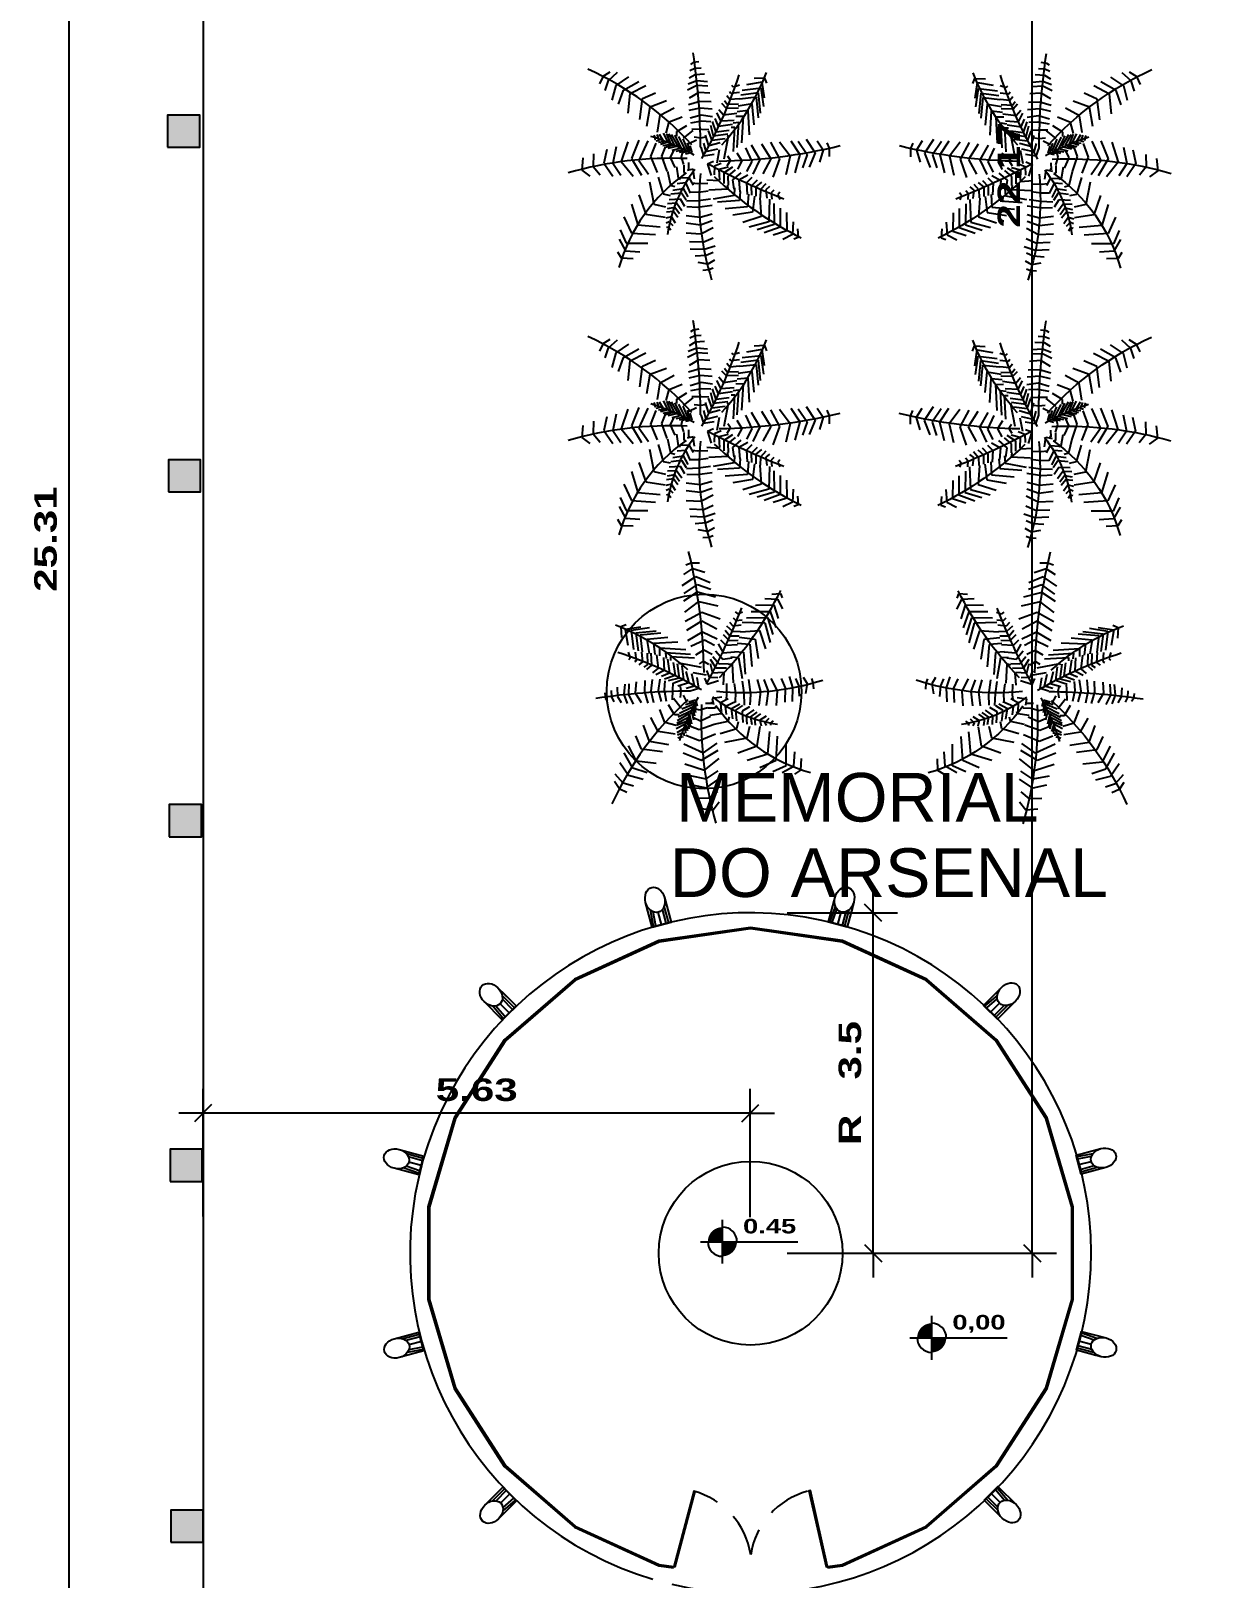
# Model space of a CAD drawing. Extents: x 346 to 515, y 162 to 297.
# Drawn here: x 426.82 to 439.1, y 244.94 to 260.85 of the extents above; entities that cross this region are included whole.
import ezdxf

# ---------------------------------------------------------------- set-up
doc = ezdxf.new("R2010")
doc.units = 0
doc.header["$LTSCALE"] = 35
doc.linetypes.add('HIDDEN', pattern=[0.375, 0.25, -0.125])
doc.layers.get('0').update_dxf_attribs({"linetype": 'CONTINUOUS'})
doc.layers.get('DEFPOINTS').update_dxf_attribs({"color": 2, "linetype": 'CONTINUOUS'})
for name, color, linetype in [('COTA', 13, 'CONTINUOUS'), ('COTAS_125', 13, 'CONTINUOUS'), ('COTAS_250', 13, 'CONTINUOUS'), ('LINVISTA', 13, 'CONTINUOUS'), ('NOVA-LINHA-PISO', 13, 'CONTINUOUS'), ('NOVO-PILARES', 1, 'CONTINUOUS'), ('PAREDE', 6, 'CONTINUOUS'), ('PILARES', 1, 'CONTINUOUS'), ('TEXTO', 2, 'CONTINUOUS'), ('VEGET', 96, 'CONTINUOUS')]:
    doc.layers.add(name, color=color, linetype=linetype)
doc.styles.add('ARIAL', font='arial.ttf')
doc.styles.add('REGUA60', font='cityb___.ttf', dxfattribs={"width": 1.4})
doc.dimstyles.get("Standard").update_dxf_attribs({"dimtxt": 0.18, "dimasz": 0.18, "dimexe": 0.18, "dimexo": 0.0625, "dimgap": 0.09, "dimtad": 0, "dimtih": 1, "dimtoh": 1, "dimdec": 4, "dimzin": 0, "dimdsep": 46, "dimtxsty": 'Standard', "dimcen": 0.09, "dimadec": 0, "dimazin": 0, "dimtfac": 1, "dimtdec": 4, "dimtofl": 0, "dimtmove": 0, "dimatfit": 3, "dimfxl": 1, "dimtolj": 1, "dimtzin": 0, "dimarcsym": 0})

# ---------------------------------------------------------------- blocks, each defined once
blk = doc.blocks.new('NIVELPB')
at = {"linetype": 'ByBlock'}
for p, q in [((0, -2.25), (0, 2.25)), ((-2.25, 0), (7.75, 0))]:
    blk.add_line(p, q, dxfattribs=at)
at = {"linetype": 'ByBlock', "const_width": 1.5}
for points in [[(-0.75, 0, -0.414214), (0, 0.75, -0.618034)], [(0, -0.75, 0.414214), (0.75, 0, 0.618034)]]:
    blk.add_lwpolyline(points, format="xyb", dxfattribs=at)
at = {"linetype": 'ByBlock'}
for start, end in [(180, 270), (0, 90)]:
    blk.add_arc((0, 0), 1.5, start, end, dxfattribs=at)
at = {"color": 0, "linetype": 'ByBlock', "style": 'REGUA60', "width": 1.4}
blk.add_attdef('COTAPISO', (2.12, 0.85), '', height=1.5, dxfattribs=at)
blk = doc.blocks.new('COTATR')
at = {"color": 6}
blk.add_line((-71, -71), (71, 71), dxfattribs=at)
at = {"color": 0, "linetype": 'ByBlock'}
blk.add_line((0, 0), (200, 0), dxfattribs=at)
blk = doc.blocks.new('*D100')
at = {"color": 0, "linetype": 'ByBlock'}
for p, q in [((428.212, 268.283), (426.959, 268.283)), ((427.209, 268.282), (427.209, 242.97)), ((428.212, 242.968), (426.959, 242.968))]:
    blk.add_line(p, q, dxfattribs=at)
at = {"layer": 'DEFPOINTS', "color": 0, "linetype": 'ByBlock'}
for p in [(428.587, 268.283), (427.209, 242.968), (428.587, 242.968)]:
    blk.add_point(p, dxfattribs=at)
at = {"color": 0, "linetype": 'ByBlock', "xscale": 0.00125, "yscale": 0.00125, "zscale": 0.00125}
for p, rotation in [((427.209, 268.283), 90), ((427.209, 242.968), 270)]:
    blk.add_blockref('COTATR', p, dxfattribs=dict(at, rotation=rotation))
at = {"color": 2, "linetype": 'ByBlock', "insert": (426.97, 255.626), "char_height": 0.2313, "attachment_point": 5, "rotation": 90, "style": 'REGUA60'}
blk.add_mtext('\\A1;25.31', dxfattribs=at)
blk = doc.blocks.new('*D118')
at = {"color": 0, "linetype": 'ByBlock'}
for p, q in [((428.587, 248.66), (428.587, 249.973)), ((434.212, 248.654), (434.212, 249.973)), ((434.211, 249.723), (428.588, 249.723))]:
    blk.add_line(p, q, dxfattribs=at)
at = {"layer": 'DEFPOINTS', "color": 0, "linetype": 'ByBlock'}
for p in [(428.587, 249.723), (428.587, 248.285), (434.212, 248.279)]:
    blk.add_point(p, dxfattribs=at)
at = {"color": 0, "linetype": 'ByBlock', "xscale": 0.00125, "yscale": 0.00125, "zscale": 0.00125, "rotation": 180}
blk.add_blockref('COTATR', (428.587, 249.723), dxfattribs=at)
at = {"color": 0, "linetype": 'ByBlock', "xscale": 0.00125, "yscale": 0.00125, "zscale": 0.00125}
blk.add_blockref('COTATR', (434.212, 249.723), dxfattribs=at)
at = {"color": 2, "linetype": 'ByBlock', "insert": (431.4, 249.962), "char_height": 0.2313, "attachment_point": 5, "style": 'REGUA60'}
blk.add_mtext('\\A1;5.63', dxfattribs=at)
blk = doc.blocks.new('*D117')
at = {"color": 0, "linetype": 'ByBlock'}
for p, q in [((436.962, 251.783), (438.097, 251.783)), ((437.847, 248.284), (437.847, 251.782)), ((436.962, 248.283), (438.097, 248.283))]:
    blk.add_line(p, q, dxfattribs=at)
at = {"layer": 'DEFPOINTS', "color": 0, "linetype": 'ByBlock'}
for p in [(436.587, 251.783), (437.847, 251.783), (436.587, 248.283)]:
    blk.add_point(p, dxfattribs=at)
at = {"color": 0, "linetype": 'ByBlock', "xscale": 0.00125, "yscale": 0.00125, "zscale": 0.00125}
for p, rotation in [((437.847, 251.783), 90), ((437.847, 248.283), 270)]:
    blk.add_blockref('COTATR', p, dxfattribs=dict(at, rotation=rotation))
at = {"color": 2, "linetype": 'ByBlock', "insert": (437.609, 250.033), "char_height": 0.23125, "attachment_point": 5, "rotation": 90, "style": 'REGUA60'}
blk.add_mtext('\\A1;R   3.5', dxfattribs=at)
blk = doc.blocks.new('*D119')
at = {"color": 0, "linetype": 'ByBlock'}
for p, q in [((433.834, 270.457), (436.602, 270.457)), ((436.352, 248.284), (436.352, 270.456)), ((433.834, 248.283), (436.602, 248.283))]:
    blk.add_line(p, q, dxfattribs=at)
at = {"layer": 'DEFPOINTS', "color": 0, "linetype": 'ByBlock'}
for p in [(433.459, 270.457), (436.352, 270.457), (433.459, 248.283)]:
    blk.add_point(p, dxfattribs=at)
at = {"color": 0, "linetype": 'ByBlock', "xscale": 0.00125, "yscale": 0.00125, "zscale": 0.00125}
for p, rotation in [((436.352, 270.457), 90), ((436.352, 248.283), 270)]:
    blk.add_blockref('COTATR', p, dxfattribs=dict(at, rotation=rotation))
at = {"color": 2, "linetype": 'ByBlock', "insert": (436.113, 259.37), "char_height": 0.2313, "attachment_point": 5, "rotation": 90, "style": 'REGUA60'}
blk.add_mtext('\\A1;22.17', dxfattribs=at)
blk = doc.blocks.new('VGPAL__2')
at = {"color": 0}
for p, q in [((-22.1, 198.6), (-13.4, 201.9)), ((-13.4, 201.9), (-0.7, 201.9)), ((-27.7, 166.1), (-6.3, 180.3)), ((-25.3, 183.6), (-11, 192.8)), ((-11, 192.8), (8, 186.9)), ((-6.3, 180.3), (16, 171.1)), ((-25.3, 142), (-3.9, 156.1)), ((-24.5, 153.6), (-3.9, 167.8)), ((-3.9, 167.8), (16.9, 160.7)), ((-3.9, 156.1), (24.7, 148.6)), ((101.4, 145.9), (121.5, 144.6)), ((112.3, 152.9), (126.1, 153.8)), ((126.1, 153.8), (128.6, 146.8)), ((-23.7, 124.5), (-1.5, 141.1)), ((-22.9, 110.3), (3.3, 124.5)), ((-1.5, 141.1), (27.9, 134.5)), ((3.3, 124.5), (31.9, 114.3)), ((55.3, 125.2), (59.5, 122.1)), ((59.5, 122.1), (66.6, 124.8)), ((80, 125.7), (109.8, 125.7)), ((87.1, 135.3), (115.6, 135.8)), ((109.8, 125.7), (119, 100.6)), ((115.6, 135.8), (122.3, 114.7)), ((121.5, 144.6), (129, 129.6)), ((-115.1, 104.9), (-123.3, 101.6)), ((-123.3, 101.6), (-122.4, 84.7)), ((-92.2, 101.3), (-116.9, 97.6)), ((-116.9, 97.6), (-112.8, 73.1)), ((-78.7, 100), (-107.3, 95.8)), ((-20.5, 96.2), (3.3, 111.2)), ((3.3, 111.2), (26.3, 98.7)), ((41.9, 103.2), (51.1, 94.9)), ((46.5, 109), (51.5, 103.2)), ((51.5, 103.2), (64.5, 104.6)), ((51.9, 115.6), (56.1, 111.6)), ((56.1, 111.6), (66.2, 112.5)), ((66.2, 109), (101.4, 107.6)), ((72.9, 115.6), (106, 116)), ((101.4, 107.6), (109.8, 76.9)), ((106, 116), (113.9, 89.6)), ((-107.3, 95.8), (-103.8, 66.1)), ((-68.3, 94.8), (-100.3, 91.5)), ((-100.3, 91.5), (-96.5, 64)), ((-61, 91.5), (-93.3, 88.7)), ((-93.3, 88.7), (-90.4, 62.4)), ((-50.2, 85.1), (-82.8, 82)), ((-82.8, 82), (-79.3, 60)), ((-34.5, 77.4), (-72.4, 75.6)), ((-72.4, 75.6), (-70.6, 58.2)), ((-18.9, 80.4), (4, 93.7)), ((-14.2, 71.2), (7.2, 81.2)), ((4, 93.7), (27.1, 82.9)), ((7.2, 81.2), (23.1, 72.9)), ((28.5, 75.1), (36.4, 61)), ((32.2, 81.2), (40.6, 72.9)), ((36.4, 89.6), (45.6, 80.4)), ((39.4, 96.2), (46.9, 87.4)), ((40.6, 72.9), (58.6, 73.8)), ((45.6, 80.4), (59.9, 80.8)), ((46.9, 87.4), (61.6, 87.4)), ((51.1, 94.9), (63.7, 94.4)), ((58.2, 76), (78.3, 74.7)), ((61.6, 85.2), (86.3, 82.1)), ((64.1, 93.6), (93.4, 95.8)), ((78.3, 74.7), (81.3, 39.5)), ((86.3, 82.1), (91.3, 51.8)), ((93.4, 95.8), (102.6, 67.2)), ((-112, 62.1), (-109, 52.7)), ((-109, 52.7), (-111.4, 50.2)), ((-100.9, 62.1), (-99.4, 48.4)), ((-91, 62.1), (-89.5, 46.8)), ((-82.3, 60.6), (-81.7, 42.6)), ((-76.4, 60.3), (-75.8, 41.7)), ((-68, 57.9), (-65.1, 36.8)), ((-63, 68.3), (-63.3, 56)), ((-22, 65.8), (-63, 68.3)), ((-56.9, 53.6), (-55.7, 33.4)), ((-53.7, 60.9), (-52.5, 52.1)), ((-14.7, 58.5), (-53.7, 60.9)), ((-50.8, 50.8), (-47.6, 29.1)), ((-45.8, 54.5), (-45.8, 49)), ((-8.6, 52.4), (-45.8, 54.5)), ((-6.3, 57.9), (6.4, 65.4)), ((6.4, 65.4), (19.1, 58.7)), ((16.3, 50.9), (25.1, 37.3)), ((20.5, 55.3), (30.1, 43.9)), ((24.7, 64.1), (36, 50.9)), ((36, 50.9), (50.7, 53.1)), ((36.4, 61), (54.4, 62.3)), ((48.6, 54.4), (60.3, 53.6)), ((54, 63.2), (68.3, 61.9)), ((60.3, 53.6), (66.2, 20.6)), ((68.3, 61.9), (70.8, 27.6)), ((-99.4, 48.4), (-102.3, 46.6)), ((-89.5, 46.8), (-95.3, 42.3)), ((-81.7, 42.6), (-87.5, 38.6)), ((-75.8, 41.7), (-83.4, 34.6)), ((-65.1, 36.8), (-73.8, 29.4)), ((-55.7, 33.4), (-68.8, 26.7)), ((-47.6, 29.1), (-59.8, 23.9)), ((-38.8, 25.5), (-55.5, 19.6)), ((-41.5, 45.9), (-38.8, 25.5)), ((-35.4, 43.8), (-32.4, 21.2)), ((-32.4, 44.7), (-33, 42.9)), ((2.8, 38), (-32.4, 44.7)), ((-28.1, 39.8), (-25.5, 19)), ((-22, 31.9), (-17.3, 13.8)), ((-8.3, 9.3), (-12.6, 28.2)), ((-10.9, 30.4), (9.8, 26.4)), ((5.4, 47.8), (-1, 43.8)), ((13.9, 42.6), (5.4, 47.8)), ((10.4, 33.3), (14.6, 22.8)), ((15.9, 44.3), (19.7, 29.8)), ((19.7, 29.8), (36.4, 30.7)), ((25.1, 37.3), (41.4, 37.3)), ((30.1, 43.9), (44, 44.3)), ((37.7, 30.2), (36.4, 10.9)), ((44, 43), (50.3, 43.9)), ((50.3, 43.9), (51.9, 14)), ((-138.7, 2.2), (-138.2, -7.9)), ((-129.4, 7.1), (-128.6, -7.2)), ((-117.5, 12), (-118.9, -4.5)), ((-110.8, 12.6), (-111.7, -4.5)), ((-99.7, 15.7), (-100.9, -1.4)), ((-86, 17.5), (-86.6, 0.1)), ((-86.6, 0.1), (-81.4, -17.6)), ((-74.7, 19.3), (-76.4, 0.7)), ((-76.4, 0.7), (-72.4, -17)), ((-62.7, 19.6), (-65.4, 1.9)), ((-65.4, 1.9), (-60.4, -15.2)), ((-54.9, 16.9), (-55.7, 2.8)), ((-55.7, 2.8), (-52.5, -14.6)), ((-32.4, 21.2), (-49.3, 16.9)), ((-42.9, 2.5), (-43.2, -12.8)), ((-42.4, 14.2), (-42.9, 2.5)), ((-25.5, 19), (-40.9, 13.5)), ((-17.3, 13.8), (-34.2, 9)), ((-30.7, 8.3), (-29.5, 1.3)), ((-29.5, 1.3), (-30.7, -8.8)), ((-21.4, 5.6), (-8.3, 9.3)), ((-15, 1.6), (-1.6, 5.9)), ((-1.6, 5.9), (-4.2, 22.4)), ((7.2, 21.5), (11.2, 12)), ((11.2, 12), (29.3, 17.5)), ((14.6, 22.8), (28, 22.3)), ((41.4, 12.7), (41.9, -4.1)), ((53.6, 13.1), (55.7, -2.3)), ((66.2, 16.6), (68.7, -1.9)), ((75.8, 19.3), (79.2, -4.1)), ((89.6, 19.3), (94.7, 0.3)), ((94.7, 0.3), (92.2, -21.6)), ((100.1, 19.3), (106.8, 0.8)), ((106.8, 0.8), (103.9, -21.6)), ((111, 20.6), (120.7, 1.7)), ((120.7, 1.7), (119.4, -21.6)), ((126.9, 21), (133.6, 6.1)), ((133.6, 6.1), (132.8, -16.4)), ((139.5, 24.1), (145, 6.9)), ((145, 6.9), (144.1, -15)), ((149.6, 20.6), (154.2, 10)), ((154.2, 10), (155.4, -7.1)), ((161.7, 22.8), (167.6, 12.7)), ((167.6, 12.7), (165.1, -2.7)), ((174.3, 20.6), (176.8, 14)), ((176.8, 14), (177.6, 4.7)), ((-148.7, -1.7), (-147.5, -10.3)), ((-147.5, -10.3), (-144.6, -14.6)), ((-138.2, -7.9), (-134.7, -15.5)), ((-128.6, -7.2), (-123, -16.7)), ((-118.9, -4.5), (-113.7, -18.3)), ((-111.7, -4.5), (-104.4, -19.2)), ((-100.9, -1.4), (-91.9, -16.7)), ((-39.6, -36.2), (-49.1, -20.4)), ((-29.3, -25.4), (-41.2, -10.4)), ((-31.7, -33.6), (-11.3, -23.3)), ((-28.3, -26.7), (-9.6, -18.8)), ((-26, -5.4), (-20.2, -17)), ((-22.2, -19.8), (-8.7, -15.5)), ((-17.4, -15.8), (-6.7, -12.5)), ((-11.3, -23.3), (-8.5, -37.6)), ((-9.6, -18.8), (-6.7, -32.5)), ((-8.7, -15.5), (-6.2, -28.4)), ((-6.7, -12.5), (-4.2, -22.6)), ((8.6, -17.6), (19.4, -17.9)), ((19.4, -17.9), (18.5, -15.8)), ((34.3, -8.2), (19.4, -10.3)), ((19.4, -10.3), (21.4, -20.1)), ((24.6, -25), (25.5, -21.9)), ((32.2, -17), (44.1, -10.4)), ((32.5, -17.7), (33.2, -29.9)), ((40.2, -22.6), (56.6, -14.9)), ((41.4, -35.5), (40.2, -22.6)), ((41.9, -4.1), (41, -11.5)), ((49.4, -26), (62.7, -18.8)), ((55.7, -2.3), (55.3, -14.6)), ((56.2, -28.9), (67.4, -21.5)), ((77.5, -23.4), (66.2, -30.4)), ((68.7, -1.9), (69.5, -20.8)), ((79.2, -4.1), (78.3, -20.3)), ((-65, -62), (-76.9, -40.4)), ((-54.7, -47.9), (-62.6, -27.9)), ((-37.2, -52.9), (-54.7, -47.9)), ((-32.4, -36.2), (-39.6, -36.2)), ((-36.3, -52.2), (-19.6, -45.4)), ((-36, -49), (-19, -40)), ((-35.2, -44.7), (-16.7, -34.2)), ((-33.8, -39.4), (-13.7, -29.1)), ((-19.6, -45.4), (-17.1, -57.8)), ((-19, -40), (-14.4, -55.2)), ((-16.7, -34.2), (-13.1, -49.9)), ((-13.7, -29.1), (-10.1, -43.9)), ((0.9, -46), (-10.1, -40.9)), ((0.2, -28.6), (-6.4, -27.1)), ((11.8, -25.2), (0.2, -28.6)), ((16.8, -38.5), (0.9, -46)), ((12.7, -25.3), (24.6, -25)), ((15.6, -36.4), (33.4, -33.8)), ((22.5, -50.5), (44.4, -45.8)), ((33.4, -33.8), (34.6, -30.3)), ((44.4, -45.8), (46.4, -39)), ((51.8, -42.1), (49.4, -26)), ((57.9, -45.2), (56.2, -28.9)), ((58, -57.4), (60.3, -46.4)), ((66.2, -30.4), (67, -48)), ((84.2, -28.2), (72.5, -36.6)), ((72.5, -36.6), (73.3, -50.7)), ((89.2, -31.8), (79.2, -39.2)), ((79.2, -39.2), (81.3, -51.1)), ((94.7, -34.4), (85.5, -41.4)), ((85.5, -41.4), (86.7, -52.4)), ((103.5, -37.9), (93.8, -44.5)), ((93.8, -44.5), (95.9, -53.3)), ((107.7, -41.9), (101.4, -48)), ((101.4, -48), (103.5, -52.9)), ((114.8, -45.4), (109.8, -48.9)), ((-91.2, -89.5), (-100.2, -69.1)), ((-78.5, -77.9), (-88, -52)), ((-38.8, -66.2), (-65, -62)), ((-36.9, -57.4), (-22.9, -50.1)), ((-35.4, -63.6), (-23.3, -56.5)), ((-34.9, -67.3), (-25.8, -63.6)), ((-34.2, -72.2), (-27.9, -69.4)), ((-27.9, -69.4), (-27.4, -71.6)), ((-25.8, -63.6), (-24.6, -68.8)), ((-23.3, -56.5), (-22.4, -64.9)), ((-22.9, -50.1), (-19.4, -61.3)), ((-0.5, -76.5), (-21.7, -68.4)), ((-1.2, -59.3), (-14.4, -54.4)), ((22.3, -51), (-1.2, -59.3)), ((24.5, -66.4), (-0.5, -76.5)), ((31.6, -65.4), (58, -57.4)), ((39, -78.7), (73.9, -72)), ((73.9, -72), (77.9, -53.7)), ((89.7, -84.5), (94.5, -54.5)), ((106.4, -97), (109.6, -62)), ((109.8, -48.9), (110.6, -52.4)), ((119.1, -107), (121.5, -69.5)), ((-104.6, -119.5), (-118.1, -95.3)), ((-99.1, -108.7), (-111.8, -84.5)), ((-58.6, -93.7), (-91.2, -89.5)), ((-48.3, -82.8), (-78.5, -77.9)), ((-26.1, -95.3), (2.5, -107)), ((-25.3, -81.2), (5.6, -95.3)), ((2.5, -107), (28.6, -91.2)), ((5.6, -95.3), (27.1, -80.4)), ((59.6, -95.3), (89.7, -84.5)), ((135, -115.3), (135, -81.2)), ((146.9, -116.1), (148.5, -93.7)), ((-111.8, -131.1), (-125.3, -111.2)), ((-82.4, -127), (-104.6, -119.5)), ((-68.4, -112.1), (-99.1, -108.7)), ((-23.7, -112.8), (7.2, -122.8)), ((7.2, -122.8), (30.2, -104.5)), ((73.9, -107), (106.4, -97)), ((93.7, -118.6), (119.1, -107)), ((114.3, -124.5), (135, -115.3)), ((128.6, -126.2), (146.9, -116.1)), ((158, -122.8), (158.8, -104.5)), ((-125.3, -152.8), (-133.2, -140.3)), ((-119.7, -142.8), (-132.4, -128.6)), ((-103.8, -147.8), (-119.7, -142.8)), ((-88.8, -137), (-111.8, -131.1)), ((-15.8, -131.1), (9.6, -136.1)), ((9.6, -136.1), (28.6, -123.7)), ((9.6, -150.3), (30.2, -136.1)), ((148.5, -128.6), (158, -122.8)), ((-125.3, -151.9), (-114.2, -157)), ((-11.8, -145.3), (9.6, -150.3)), ((-4.7, -166.1), (14.9, -166.6)), ((14.9, -166.6), (27.9, -156.1)), ((1.7, -182.8), (20.7, -184.4)), ((20.7, -184.4), (30.2, -171.9))]:
    blk.add_line(p, q, dxfattribs=at)
for centre, radius, start, end in [((-830, 19.6), 836.6, 0.739, 13.8109), ((-356.1, 396.7), 538.2, 315.9636, 333.7318), ((-944.9, 526.2), 1084.9, 331.6939, 338.6524), ((-256.3, -224.6), 351.3, 47.4737, 69.2954), ((-342, -590.2), 686, 59.8381, 71.8484), ((-10.8, -1015.9), 1016.9, 90.2413, 98.5833), ((67.3, 408.2), 409.3, 264.2297, 287.7669), ((310.7, -377.8), 491.7, 132.0685, 155.6843), ((341.3, -196.9), 392.2, 151.3416, 162.1709), ((579.4, -44.7), 577.2, 177.5116, 196.1981), ((150.2, 161.4), 213.8, 232.3504, 262.2028), ((247.2, 134.8), 271.6, 215.1709, 254.1496)]:
    blk.add_arc(centre, radius, start, end, dxfattribs=at)

msp = doc.modelspace()

# ---------------------------------------------------------------- hatches: boundary and pattern name
at = {"layer": 'NOVO-PILARES'}
h = msp.add_hatch(color=256, dxfattribs=at)
h.paths.add_polyline_path([(428.20521, 266.74258), (428.53521, 266.74258), (428.53521, 267.07258), (428.20521, 267.07258)])
h.paths.add_polyline_path([(428.21378, 263.19829), (428.54378, 263.19829), (428.54378, 263.52829), (428.21378, 263.52829)])
h.paths.add_polyline_path([(428.22236, 259.65401), (428.55236, 259.65401), (428.55236, 259.98401), (428.22236, 259.98401)])
h.paths.add_polyline_path([(428.23093, 256.10972), (428.56093, 256.10972), (428.56093, 256.43972), (428.23093, 256.43972)])
h.paths.add_polyline_path([(428.2395, 252.56544), (428.5695, 252.56544), (428.5695, 252.89544), (428.2395, 252.89544)])
h.paths.add_polyline_path([(428.24807, 249.02115), (428.57807, 249.02115), (428.57807, 249.35115), (428.24807, 249.35115)])
h.paths.add_polyline_path([(484.39376, 241.59211), (484.72376, 241.59211), (484.72376, 241.92211), (484.39376, 241.92211)])
h.paths.add_polyline_path([(484.493, 238.05725), (484.823, 238.05725), (484.823, 238.38725), (484.493, 238.38725)])
h.paths.add_polyline_path([(484.59224, 234.5224), (484.92224, 234.5224), (484.92224, 234.8524), (484.59224, 234.8524)])
h.paths.add_polyline_path([(484.69148, 230.98754), (485.02148, 230.98754), (485.02148, 231.31754), (484.69148, 231.31754)])
h.paths.add_polyline_path([(484.79072, 227.45268), (485.12072, 227.45268), (485.12072, 227.78268), (484.79072, 227.78268)])
h.paths.add_polyline_path([(483.70259, 266.81775), (484.03259, 266.81775), (484.03259, 267.14775), (483.70259, 267.14775)])
h.paths.add_polyline_path([(483.7997, 263.25759), (484.1297, 263.25759), (484.1297, 263.58759), (483.7997, 263.58759)])
h.paths.add_polyline_path([(483.89681, 259.69744), (484.22681, 259.69744), (484.22681, 260.02744), (483.89681, 260.02744)])
h.paths.add_polyline_path([(483.99393, 256.13729), (484.32393, 256.13729), (484.32393, 256.46729), (483.99393, 256.46729)])
h.paths.add_polyline_path([(484.09104, 252.57714), (484.42104, 252.57714), (484.42104, 252.90714), (484.09104, 252.90714)])
h.paths.add_polyline_path([(484.18815, 249.01699), (484.51815, 249.01699), (484.51815, 249.34699), (484.18815, 249.34699)])
h.paths.add_polyline_path([(448.35967, 270.47028), (448.68966, 270.47089), (448.68905, 270.80089), (448.35905, 270.80027)])
h.paths.add_polyline_path([(445.02676, 270.46716), (445.35676, 270.46777), (445.35615, 270.79777), (445.02615, 270.79715)])
h.paths.add_polyline_path([(441.69386, 270.46404), (442.02386, 270.46465), (442.02324, 270.79465), (441.69325, 270.79404)])
h.paths.add_polyline_path([(438.36096, 270.46092), (438.69096, 270.46153), (438.69034, 270.79153), (438.36034, 270.79092)])
h.paths.add_polyline_path([(435.02806, 270.4578), (435.35806, 270.45841), (435.35744, 270.78841), (435.02744, 270.7878)])
h.paths.add_polyline_path([(431.69516, 270.45468), (432.02516, 270.45529), (432.02454, 270.78529), (431.69454, 270.78468)])
h.paths.add_polyline_path([(480.42533, 270.86463), (480.09533, 270.86432), (480.09564, 270.53432), (480.42564, 270.53463)])
h.paths.add_polyline_path([(477.07977, 270.8558), (476.74977, 270.85549), (476.75008, 270.52549), (477.08008, 270.5258)])
h.paths.add_polyline_path([(473.73421, 270.84697), (473.40421, 270.84666), (473.40451, 270.51666), (473.73451, 270.51697)])
h.paths.add_polyline_path([(470.38865, 270.83814), (470.05865, 270.83783), (470.05895, 270.50783), (470.38895, 270.50814)])
h.paths.add_polyline_path([(467.04308, 270.82931), (466.71309, 270.82901), (466.71339, 270.49901), (467.04339, 270.49931)])
h.paths.add_polyline_path([(463.69752, 270.82048), (463.36752, 270.82018), (463.36783, 270.49018), (463.69783, 270.49048)])
h.paths.add_polyline_path([(428.25664, 241.59401), (428.58664, 241.59401), (428.58664, 241.92401), (428.25664, 241.92401)])
h.paths.add_polyline_path([(428.25664, 238.04115), (428.58664, 238.04115), (428.58664, 238.37115), (428.25664, 238.37115)])
h.paths.add_polyline_path([(428.25664, 234.48829), (428.58664, 234.48829), (428.58664, 234.81829), (428.25664, 234.81829)])
h.paths.add_polyline_path([(428.25664, 230.93544), (428.58664, 230.93544), (428.58664, 231.26544), (428.25664, 231.26544)])
h.paths.add_polyline_path([(484.29465, 245.28271), (484.62452, 245.29197), (484.61526, 245.62184), (484.28539, 245.61258)])
h.paths.add_polyline_path([(483.60548, 270.54331), (483.93548, 270.5429), (483.93589, 270.8729), (483.60589, 270.87331)])
h.paths.add_polyline_path([(428.25664, 245.31186), (428.58664, 245.31186), (428.58664, 245.64186), (428.25664, 245.64186)])
h.paths.add_polyline_path([(428.52664, 270.78186), (428.19664, 270.78186), (428.19664, 270.45186), (428.52664, 270.45186)])
h.paths.add_polyline_path([(459.75662, 270.533), (460.18662, 270.53247), (460.18715, 270.96247), (459.75715, 270.963)])
h.paths.add_polyline_path([(451.85662, 270.54283), (452.28662, 270.5423), (452.28716, 270.9723), (451.85716, 270.97283)])
h.paths.add_polyline_path([(485.30088, 209.44603), (485.63088, 209.44603), (485.63088, 209.77603), (485.30088, 209.77603)])
h.paths.add_polyline_path([(485.2016, 212.98213), (485.5316, 212.98213), (485.5316, 213.31213), (485.2016, 213.31213)])
h.paths.add_polyline_path([(484.88996, 223.91782), (485.21996, 223.91782), (485.21996, 224.24782), (484.88996, 224.24782)])
h.paths.add_polyline_path([(484.9892, 220.38297), (485.3192, 220.38297), (485.3192, 220.71297), (484.9892, 220.71297)])
h.paths.add_polyline_path([(428.25664, 227.38258), (428.58664, 227.38258), (428.58664, 227.71258), (428.25664, 227.71258)])
h.paths.add_polyline_path([(428.25664, 223.82972), (428.58664, 223.82972), (428.58664, 224.15972), (428.25664, 224.15972)])
h.paths.add_polyline_path([(428.25664, 216.56986), (428.25664, 216.23986), (428.58664, 216.23986), (428.58664, 216.56986)])
h.paths.add_polyline_path([(428.25664, 213.02786), (428.25664, 212.69786), (428.58664, 212.69786), (428.58664, 213.02786)])
h.paths.add_polyline_path([(428.25664, 209.48586), (428.25664, 209.15586), (428.58664, 209.15586), (428.58664, 209.48586)])
h.paths.add_polyline_path([(485.09783, 216.67398), (485.4277, 216.68324), (485.41843, 217.01311), (485.08856, 217.00385)])
h.paths.add_polyline_path([(428.25664, 220.11186), (428.58664, 220.11186), (428.58664, 220.44186), (428.25664, 220.44186)])
h.paths.add_polyline_path([(467.89677, 202.52971), (467.56677, 202.5294), (467.56708, 202.1994), (467.89708, 202.19971)])
h.paths.add_polyline_path([(471.4494, 202.52971), (471.1194, 202.5294), (471.11971, 202.1994), (471.44971, 202.19971)])
h.paths.add_polyline_path([(475.00203, 202.52971), (474.67203, 202.5294), (474.67234, 202.1994), (475.00234, 202.19971)])
h.paths.add_polyline_path([(478.55466, 202.52971), (478.22466, 202.5294), (478.22497, 202.1994), (478.55497, 202.19971)])
h.paths.add_polyline_path([(482.10729, 202.52971), (481.77729, 202.5294), (481.7776, 202.1994), (482.1076, 202.19971)])
h.paths.add_polyline_path([(485.40015, 205.90992), (485.73015, 205.90992), (485.73015, 206.23992), (485.40015, 206.23992)])
h.paths.add_polyline_path([(485.50418, 202.19968), (485.83405, 202.20894), (485.82479, 202.53881), (485.49492, 202.52955)])
h.paths.add_polyline_path([(431.82158, 202.42156), (431.49159, 202.41926), (431.49389, 202.08927), (431.82388, 202.09157)])
h.paths.add_polyline_path([(434.89153, 202.44011), (434.56154, 202.43781), (434.56384, 202.10782), (434.89383, 202.11012)])
h.paths.add_polyline_path([(437.96147, 202.45866), (437.63148, 202.45635), (437.63378, 202.12636), (437.96377, 202.12867)])
h.paths.add_polyline_path([(441.03142, 202.4772), (440.70142, 202.4749), (440.70373, 202.14491), (441.03372, 202.14721)])
h.paths.add_polyline_path([(444.10136, 202.49575), (443.77137, 202.49345), (443.77367, 202.16346), (444.10366, 202.16576)])
h.paths.add_polyline_path([(447.17131, 202.5143), (446.84131, 202.512), (446.84362, 202.182), (447.17361, 202.18431)])
h.paths.add_polyline_path([(428.25664, 205.94386), (428.25664, 205.61386), (428.58664, 205.61386), (428.58664, 205.94386)])
h.paths.add_polyline_path([(428.25664, 202.07186), (428.58664, 202.07186), (428.58664, 202.40186), (428.25664, 202.40186)])

# ---------------------------------------------------------------- linework, layer by layer
at = {"layer": 'COTAS_250'}
msp.add_circle((434.21499, 248.28324), 0.94441, dxfattribs=at)
at = {"layer": 'LINVISTA'}
msp.add_arc((434.21499, 248.28324), 3.49996, 256.624053, 253.342348, dxfattribs=at)
at = {"layer": 'LINVISTA', "linetype": 'HIDDEN', "ltscale": 0.05}
for centre, start, end in [((433.42526, 245.06197), 8.713629, 75.06536), ((435.00688, 245.06251), 104.973226, 171.324957)]:
    msp.add_arc(centre, 0.8, start, end, dxfattribs=at)
at = {"layer": 'NOVA-LINHA-PISO'}
msp.add_line((428.58714, 270.45243), (428.58714, 202.52236), dxfattribs=at)
msp.add_circle((433.73714, 254.0583), 1, dxfattribs=at)
at = {"layer": 'NOVO-PILARES'}
for points in [[(428.22285, 259.65458), (428.55285, 259.65458), (428.55285, 259.98458), (428.22285, 259.98458)], [(428.23142, 256.11029), (428.56142, 256.11029), (428.56142, 256.44029), (428.23142, 256.44029)], [(428.23999, 252.56601), (428.56999, 252.56601), (428.56999, 252.89601), (428.23999, 252.89601)], [(428.24857, 249.02172), (428.57857, 249.02172), (428.57857, 249.35172), (428.24857, 249.35172)], [(428.25714, 245.31243), (428.58714, 245.31243), (428.58714, 245.64243), (428.25714, 245.64243)]]:
    msp.add_lwpolyline(points, close=True, dxfattribs=at)
at = {"layer": 'PAREDE', "color": 1}
for p, q in [((433.42526, 245.06197), (433.42313, 245.04713)), ((435.00684, 245.06228), (435.00898, 245.04743))]:
    msp.add_line(p, q, dxfattribs=at)
for points in [[(435.00898, 245.04743), (435.15878, 245.06897), (436.02611, 245.46507), (436.74672, 246.08948), (437.26222, 246.89161), (437.53085, 247.80649), (437.53085, 248.75999), (437.26222, 249.67486), (436.74672, 250.477), (436.02611, 251.1014), (435.15878, 251.4975), (434.21499, 251.6332), (433.27119, 251.4975), (432.40386, 251.1014), (431.68325, 250.477), (431.16775, 249.67486), (430.89912, 248.75999), (430.89912, 247.80649), (431.16775, 246.89161), (431.68325, 246.08948), (432.40386, 245.46507), (433.27119, 245.06897), (433.42313, 245.04713)], [(435.00684, 245.06228), (435.15451, 245.08351), (436.01792, 245.47782), (436.73527, 246.0994), (437.24843, 246.89791), (437.51585, 247.80864), (437.51585, 248.75783), (437.24843, 249.66857), (436.73527, 250.46707), (436.01792, 251.08866), (435.15451, 251.48296), (434.21499, 251.61805), (433.27546, 251.48296), (432.41205, 251.08866), (431.69471, 250.46707), (431.18154, 249.66857), (430.91412, 248.75783), (430.91412, 247.80864), (431.18154, 246.89791), (431.69471, 246.0994), (432.41205, 245.47782), (433.27546, 245.08351), (433.42526, 245.06197)]]:
    msp.add_lwpolyline(points, dxfattribs=at)
for points in [[(433.43976, 245.05811), (433.64593, 245.83109), (433.63144, 245.83495), (433.42526, 245.06197)], [(435.00684, 245.06228), (434.82967, 245.84242), (434.81504, 245.83909), (434.99222, 245.05896)]]:
    msp.add_lwpolyline(points, close=True, dxfattribs=at)
at = {"layer": 'PILARES'}
for p, q in [((433.20374, 251.63633), (433.13571, 251.89006)), ((433.37298, 251.68171), (433.32743, 251.85161)), ((433.32896, 251.94205), (433.39736, 251.68815)), ((435.01457, 251.69034), (435.08252, 251.94409)), ((435.03111, 251.69218), (435.08603, 251.84874)), ((435.27587, 251.89249), (435.20816, 251.63841)), ((433.21714, 251.6462), (433.18643, 251.80924)), ((433.20374, 251.63633), (433.39736, 251.68815)), ((433.24171, 251.65082), (433.21502, 251.79251)), ((433.30054, 251.66229), (433.26655, 251.78906)), ((433.34883, 251.67524), (433.31026, 251.81909)), ((435.01457, 251.69034), (435.20816, 251.63841)), ((435.0547, 251.68391), (435.10243, 251.81995)), ((435.11138, 251.66442), (435.14533, 251.7912)), ((435.15968, 251.65149), (435.1982, 251.79535)), ((435.18382, 251.64502), (435.22933, 251.81493)), ((431.6181, 251.01151), (431.80429, 250.82583)), ((431.7864, 250.80806), (431.662, 250.93242)), ((431.76872, 250.79038), (431.66339, 250.89568)), ((436.6098, 250.8317), (436.79552, 251.01748)), ((436.62504, 250.82503), (436.75089, 250.93314)), ((436.64133, 250.80606), (436.75069, 250.90002)), ((436.93717, 250.87612), (436.75149, 250.68993)), ((431.66252, 250.68414), (431.47674, 250.86987)), ((431.66919, 250.69939), (431.56107, 250.82523)), ((431.68816, 250.71568), (431.5942, 250.82503)), ((431.73337, 250.75502), (431.64055, 250.84781)), ((431.66252, 250.68414), (431.80429, 250.82583)), ((436.6098, 250.8317), (436.75149, 250.68993)), ((436.68068, 250.76085), (436.77347, 250.85367)), ((436.71604, 250.7255), (436.82134, 250.83083)), ((436.73372, 250.70782), (436.85808, 250.83222)), ((430.60173, 249.35022), (430.85581, 249.28251)), ((430.8492, 249.25817), (430.67928, 249.30367)), ((430.80387, 249.08891), (430.85581, 249.28251)), ((437.56199, 249.29048), (437.81572, 249.35851)), ((437.56199, 249.29048), (437.61381, 249.09686)), ((437.57185, 249.27708), (437.73489, 249.30779)), ((430.80387, 249.08891), (430.55013, 249.15686)), ((430.80204, 249.10545), (430.64548, 249.16038)), ((430.81031, 249.12904), (430.67427, 249.17677)), ((430.84273, 249.23402), (430.69886, 249.27255)), ((430.8298, 249.18572), (430.70302, 249.21967)), ((437.57648, 249.25251), (437.71816, 249.2792)), ((437.58794, 249.19368), (437.71472, 249.22767)), ((437.60089, 249.14539), (437.74475, 249.18396)), ((437.60737, 249.12124), (437.77727, 249.16679)), ((437.86771, 249.16526), (437.61381, 249.09686)), ((430.55217, 247.4033), (430.80606, 247.4717)), ((430.81251, 247.44732), (430.64261, 247.40177)), ((430.81898, 247.42318), (430.67513, 247.38461)), ((430.83193, 247.37488), (430.70516, 247.34089)), ((430.85788, 247.27808), (430.80606, 247.4717)), ((437.616, 247.47965), (437.56407, 247.28606)), ((437.59008, 247.38284), (437.71686, 247.34889)), ((437.60956, 247.43952), (437.74561, 247.39179)), ((437.616, 247.47965), (437.86975, 247.4117)), ((437.61784, 247.46311), (437.77439, 247.40819)), ((430.85788, 247.27808), (430.60416, 247.21005)), ((430.84802, 247.29148), (430.68498, 247.26077)), ((430.8434, 247.31605), (430.70171, 247.28936)), ((437.81815, 247.21835), (437.56407, 247.28606)), ((437.57068, 247.31039), (437.74059, 247.26489)), ((437.57714, 247.33454), (437.72101, 247.29602)), ((431.4827, 245.69245), (431.66839, 245.87863)), ((431.68616, 245.86074), (431.56179, 245.73634)), ((431.70384, 245.84307), (431.59854, 245.73773)), ((431.7392, 245.80772), (431.64641, 245.71489)), ((431.81008, 245.73686), (431.66839, 245.87863)), ((436.75736, 245.88442), (436.61559, 245.74273)), ((436.6865, 245.81354), (436.77933, 245.72075)), ((436.73172, 245.85289), (436.82567, 245.74353)), ((436.75068, 245.86918), (436.8588, 245.74333)), ((436.75736, 245.88442), (436.94314, 245.6987)), ((431.81008, 245.73686), (431.62435, 245.55108)), ((431.79483, 245.74354), (431.66899, 245.63542)), ((431.77854, 245.7625), (431.66918, 245.66855)), ((436.80177, 245.55705), (436.61559, 245.74273)), ((436.63348, 245.7605), (436.75788, 245.63614)), ((436.65115, 245.77818), (436.75648, 245.67288))]:
    msp.add_line(p, q, dxfattribs=at)
for points in [[(433.39736, 251.68815), (433.20374, 251.63633), (433.13571, 251.89006)], [(433.34333, 251.88871), (433.39736, 251.68815)], [(435.20816, 251.63841), (435.01457, 251.69034), (435.08252, 251.94409)], [(435.26165, 251.83912), (435.20816, 251.63841)], [(431.65722, 250.97251), (431.80429, 250.82583)], [(436.75149, 250.68993), (436.6098, 250.8317), (436.79552, 251.01748)], [(431.80429, 250.82583), (431.66252, 250.68414), (431.47674, 250.86987)], [(436.89816, 250.837), (436.75149, 250.68993)], [(430.85581, 249.28251), (430.80387, 249.08891), (430.55013, 249.15686)], [(430.6551, 249.33599), (430.85581, 249.28251)], [(437.61381, 249.09686), (437.56199, 249.29048), (437.81572, 249.35851)], [(437.81437, 249.15089), (437.61381, 249.09686)], [(430.80606, 247.4717), (430.85788, 247.27808), (430.60416, 247.21005)], [(430.6055, 247.41767), (430.80606, 247.4717)], [(437.56407, 247.28606), (437.616, 247.47965), (437.86975, 247.4117)], [(437.76477, 247.23257), (437.56407, 247.28606)], [(431.52171, 245.73156), (431.66839, 245.87863)], [(431.66839, 245.87863), (431.81008, 245.73686), (431.62435, 245.55108)], [(436.61559, 245.74273), (436.75736, 245.88442), (436.94314, 245.6987)], [(436.76266, 245.59605), (436.61559, 245.74273)]]:
    msp.add_lwpolyline(points, dxfattribs=at)
for centre, major_axis in [((433.23233, 251.91606), (-0.03417, 0.12701)), ((435.1792, 251.91829), (0.03391, 0.12708)), ((431.54742, 250.94069), (-0.0931, 0.09291)), ((436.86635, 250.9468), (0.09291, 0.0931)), ((430.57593, 249.25354), (-0.12708, 0.03391)), ((437.84171, 249.26188), (0.12701, 0.03417)), ((430.57816, 247.30668), (-0.12701, -0.03417)), ((437.84395, 247.31502), (0.12708, -0.03391)), ((431.55353, 245.62176), (-0.09291, -0.0931)), ((436.87245, 245.62787), (0.0931, -0.09291))]:
    msp.add_ellipse(centre, major_axis=major_axis, ratio=0.76076517, dxfattribs=at)

# ---------------------------------------------------------------- block references
at = {"layer": 'COTA', "color": 2, "xscale": 0.1, "yscale": 0.1, "zscale": 0.1}
for p, values in [((433.92517, 248.40123), {'COTAPISO': '0.45'}), ((436.07646, 247.41323), {'COTAPISO': '0,00'})]:
    msp.add_blockref('NIVELPB', p, dxfattribs=at).add_auto_attribs(values)
at = {"layer": 'VEGET', "xscale": 0.006574265277126352, "yscale": 0.006574265277126352, "zscale": 0.006574265277126352, "rotation": 269.9999999999997}
for p in [(433.69349, 259.5559), (433.69349, 256.8059)]:
    msp.add_blockref('VGPAL__2', p, dxfattribs=at)
at = {"layer": 'VEGET', "extrusion": (0, 0, -1), "xscale": 0.006574265277126352, "yscale": 0.006574265277126352, "zscale": -0.006574265277126352}
for p, rotation in [((-437.18664, 259.55155), 270.0713014329087), ((-437.18322, 256.80155), 270.0713014329087), ((-437.1798, 254.05155), 0.0713014329090012)]:
    msp.add_blockref('VGPAL__2', p, dxfattribs=dict(at, rotation=rotation))
at = {"layer": 'VEGET', "xscale": 0.006574265277126352, "yscale": 0.006574265277126352, "zscale": 0.006574265277126352}
msp.add_blockref('VGPAL__2', (433.69349, 254.0559), dxfattribs=at)

# ---------------------------------------------------------------- texts
at = {"layer": 'TEXTO', "style": 'ARIAL'}
for s, p in [('MEMORIAL', (433.45016, 252.72146)), ('DO ARSENAL', (433.38527, 251.94614))]:
    msp.add_text(s, height=0.5, dxfattribs=at).set_placement(p)

# ---------------------------------------------------------------- dimensions: what is measured, and where the dimension line sits
at = {"layer": 'COTAS_125'}
dim = msp.add_aligned_dim(p1=(434.21499, 248.28324), p2=(434.21499, 270.45699), distance=-2.8927, dimstyle='Standard', override={"dimscale": 0.125, "dimtxt": 1.85, "dimasz": 0.01, "dimexe": 2, "dimexo": 3, "dimgap": 0.98, "dimtad": 1, "dimtih": 0, "dimtoh": 0, "dimdec": 2, "dimrnd": 0.01, "dimzin": 8, "dimlunit": 6, "dimtxsty": 'REGUA60', "dimblk": 'COTATR', "dimcen": 4, "dimdle": 4, "dimclrt": 2, "dimaunit": 1}, dxfattribs=at)
dim.commit()
dim.dimension.update_dxf_attribs({"geometry": '*D119', "text_midpoint": (436.86899, 259.37012), "insert": (0.75606, 0)})
dim = msp.add_linear_dim(base=(427.209, 242.96832), p1=(428.58714, 268.28324), p2=(428.58714, 242.96832), angle=90, dimstyle='Standard', override={"dimscale": 0.125, "dimtxt": 1.85, "dimasz": 0.01, "dimexe": 2, "dimexo": 3, "dimgap": 0.98, "dimtad": 1, "dimtih": 0, "dimtoh": 0, "dimdec": 2, "dimrnd": 0.01, "dimzin": 8, "dimlunit": 6, "dimtxsty": 'REGUA60', "dimblk": 'COTATR', "dimcen": 4, "dimdle": 4, "dimclrt": 2, "dimaunit": 1}, dxfattribs=at)
dim.commit()
dim.dimension.update_dxf_attribs({"geometry": '*D100', "text_midpoint": (426.9703, 255.62578)})
dim = msp.add_aligned_dim(p1=(434.21499, 248.28324), p2=(434.21499, 251.78324), distance=-1.25973, text='R   <>', dimstyle='Standard', override={"dimscale": 0.125, "dimtxt": 1.85, "dimasz": 0.01, "dimexe": 2, "dimexo": 3, "dimgap": 0.98, "dimtad": 1, "dimtih": 0, "dimtoh": 0, "dimdec": 2, "dimrnd": 0.01, "dimzin": 8, "dimlunit": 6, "dimtxsty": 'REGUA60', "dimblk": 'COTATR', "dimcen": 4, "dimdle": 4, "dimclrt": 2, "dimaunit": 1}, dxfattribs=at)
dim.commit()
dim.dimension.update_dxf_attribs({"geometry": '*D117', "text_midpoint": (435.23659, 250.03324), "insert": (-2.37215, 0)})
dim = msp.add_linear_dim(base=(428.58714, 249.7234), p1=(434.21217, 248.27928), p2=(428.58714, 248.28471), dimstyle='Standard', override={"dimscale": 0.125, "dimtxt": 1.85, "dimasz": 0.01, "dimexe": 2, "dimexo": 3, "dimgap": 0.98, "dimtad": 1, "dimtih": 0, "dimtoh": 0, "dimdec": 2, "dimrnd": 0.01, "dimzin": 8, "dimlunit": 6, "dimtxsty": 'REGUA60', "dimblk": 'COTATR', "dimcen": 4, "dimdle": 4, "dimclrt": 2, "dimaunit": 1}, dxfattribs=at)
dim.commit()
dim.dimension.update_dxf_attribs({"geometry": '*D118', "text_midpoint": (431.39965, 249.96152)})

doc.saveas('drawing.dxf')
